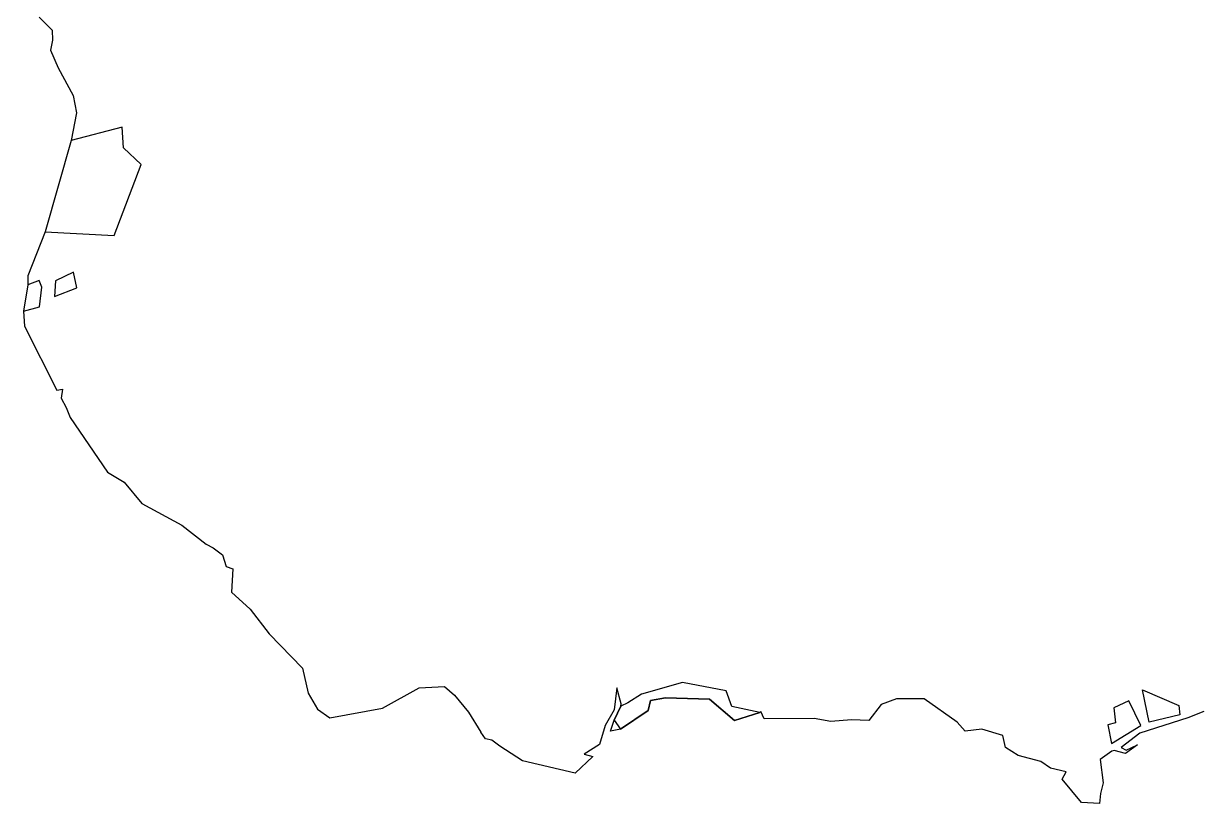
# Model space of a CAD drawing. Header units: millimetres. Extents: x 1888 to 2040, y 1705 to 1894.
# Drawn here: x 1944.51 to 1969.26, y 1791.87 to 1808.22 of the extents above; entities that cross this region are included whole.
import ezdxf

# ---------------------------------------------------------------- set-up
doc = ezdxf.new("R2010")
doc.units = ezdxf.units.MM

# ---------------------------------------------------------------- blocks, each defined once
blk = doc.blocks.new('mall')
at = {"linetype": 'Continuous'}
for p, q in [((-79958, -28442), (-79688, -28718)), ((-79678, -28931), (-79722, -29140)), ((-79688, -28718), (-79678, -28931)), ((-79722, -29140), (-79558, -29506)), ((-79558, -29506), (-79243, -30090)), ((-79243, -30090), (-79178, -30449)), ((-79178, -30449), (-79287, -31033)), ((-78216, -30750), (-79287, -31033)), ((-78190, -31188), (-78216, -30750)), ((-79287, -31033), (-79834, -32945)), ((-79287, -31033), (-79834, -32945)), ((-77820, -31535), (-78190, -31188)), ((-78385, -33023), (-77820, -31535)), ((-79834, -32945), (-80195, -33867)), ((-79834, -32945), (-78385, -33023)), ((-80195, -33867), (-80197, -34061)), ((-79240, -33793), (-79615, -33975)), ((-79171, -34123), (-79240, -33793)), ((-80197, -34061), (-80286, -34610)), ((-80197, -34061), (-80286, -34610)), ((-79960, -33970), (-80197, -34061)), ((-79903, -34104), (-79960, -33970)), ((-79953, -34517), (-79903, -34104)), ((-79615, -33975), (-79641, -34304)), ((-79641, -34304), (-79171, -34123)), ((-80286, -34610), (-79953, -34517)), ((-80286, -34610), (-80265, -34925)), ((-80265, -34925), (-79586, -36263)), ((-79586, -36263), (-79470, -36248)), ((-79470, -36248), (-79498, -36433)), ((-79498, -36433), (-79390, -36632)), ((-79390, -36632), (-79306, -36839)), ((-79306, -36839), (-78524, -37986)), ((-78524, -37986), (-78175, -38197)), ((-78175, -38197), (-77807, -38644)), ((-77807, -38644), (-76969, -39096)), ((-76969, -39096), (-76456, -39497)), ((-76456, -39497), (-76307, -39573)), ((-76307, -39573), (-76115, -39721)), ((-76115, -39721), (-76037, -39960)), ((-76037, -39960), (-75896, -40015)), ((-75896, -40015), (-75922, -40504)), ((-75922, -40504), (-75535, -40861)), ((-75535, -40861), (-75135, -41374)), ((-75135, -41374), (-74435, -42094)), ((-74435, -42094), (-74315, -42622)), ((-72757, -42934), (-71987, -42506)), ((-71987, -42506), (-71455, -42476)), ((-71455, -42476), (-71244, -42660)), ((-67842, -42508), (-67900, -42971)), ((-67749, -42843), (-67842, -42508)), ((-66466, -42393), (-67324, -42642)), ((-65545, -42572), (-66466, -42393)), ((-56678, -43226), (-56812, -42549)), ((-56812, -42549), (-56051, -42875)), ((-74315, -42622), (-74123, -42957)), ((-71244, -42660), (-70954, -43016)), ((-67324, -42642), (-67614, -42824)), ((-67136, -42772), (-67183, -42985)), ((-67183, -42985), (-67136, -42772)), ((-66819, -42714), (-67136, -42772)), ((-67136, -42772), (-66819, -42714)), ((-65901, -42746), (-66819, -42714)), ((-66819, -42714), (-65901, -42746)), ((-65376, -43194), (-65901, -42746)), ((-65901, -42746), (-65376, -43194)), ((-65432, -42900), (-65545, -42572)), ((-61975, -42739), (-62300, -42858)), ((-61930, -42736), (-61975, -42739)), ((-61393, -42738), (-61930, -42736)), ((-60700, -43228), (-61393, -42738)), ((-57103, -42781), (-57413, -42926)), ((-56847, -43298), (-57103, -42781)), ((-74123, -42957), (-73860, -43137)), ((-73860, -43137), (-72757, -42934)), ((-70954, -43016), (-70697, -43439)), ((-67900, -42971), (-68089, -43294)), ((-67899, -43186), (-67759, -42891)), ((-67759, -42891), (-67899, -43186)), ((-67183, -42985), (-67764, -43372)), ((-67764, -43372), (-67183, -42985)), ((-67614, -42824), (-67759, -42891)), ((-67759, -42891), (-67749, -42843)), ((-64839, -43025), (-65432, -42900)), ((-64839, -43025), (-65376, -43194)), ((-65376, -43194), (-64839, -43025)), ((-64820, -43004), (-64839, -43025)), ((-64754, -43159), (-64820, -43004)), ((-62300, -42858), (-62553, -43194)), ((-57413, -42926), (-57384, -43244)), ((-56051, -42875), (-56033, -43073)), ((-55530, -43001), (-55865, -43137)), ((-68089, -43294), (-68206, -43692)), ((-67972, -43419), (-67899, -43186)), ((-67899, -43186), (-67764, -43372)), ((-63701, -43152), (-64754, -43159)), ((-63356, -43214), (-63701, -43152)), ((-62921, -43179), (-63356, -43214)), ((-62553, -43194), (-62921, -43179)), ((-60533, -43419), (-60700, -43228)), ((-57384, -43244), (-57542, -43282)), ((-57542, -43282), (-57464, -43673)), ((-57464, -43673), (-56847, -43298)), ((-55865, -43137), (-56872, -43458)), ((-56033, -43073), (-56678, -43226)), ((-70596, -43577), (-70697, -43439)), ((-67764, -43372), (-67972, -43419)), ((-60183, -43375), (-60533, -43419)), ((-59748, -43505), (-60183, -43375)), ((-59687, -43758), (-59748, -43505)), ((-56872, -43458), (-57261, -43755)), ((-70465, -43608), (-70596, -43577)), ((-70298, -43730), (-70465, -43608)), ((-69818, -44037), (-70298, -43730)), ((-68206, -43692), (-68527, -43899)), ((-59425, -43923), (-59687, -43758)), ((-57261, -43755), (-57155, -43812)), ((-56922, -43705), (-57170, -43886)), ((-57155, -43812), (-56922, -43705)), ((-68714, -44299), (-69818, -44037)), ((-68345, -43948), (-68714, -44299)), ((-68527, -43899), (-68345, -43948)), ((-58945, -44054), (-59425, -43923)), ((-57459, -43838), (-57702, -44013)), ((-57702, -44013), (-57638, -44502)), ((-57410, -43818), (-57459, -43838)), ((-57170, -43886), (-57410, -43818)), ((-58745, -44195), (-58945, -44054)), ((-58416, -44268), (-58745, -44195)), ((-58500, -44425), (-58416, -44268)), ((-58095, -44911), (-58500, -44425)), ((-57638, -44502), (-57699, -44726)), ((-57699, -44726), (-57719, -44930)), ((-57719, -44930), (-58095, -44911))]:
    blk.add_line(p, q, dxfattribs=at)

msp = doc.modelspace()

# ---------------------------------------------------------------- block references
at = {"xscale": 0.001, "yscale": 0.001, "zscale": 0.001}
msp.add_blockref('mall', (2024.797, 1836.796), dxfattribs=at)

doc.saveas('drawing.dxf')
